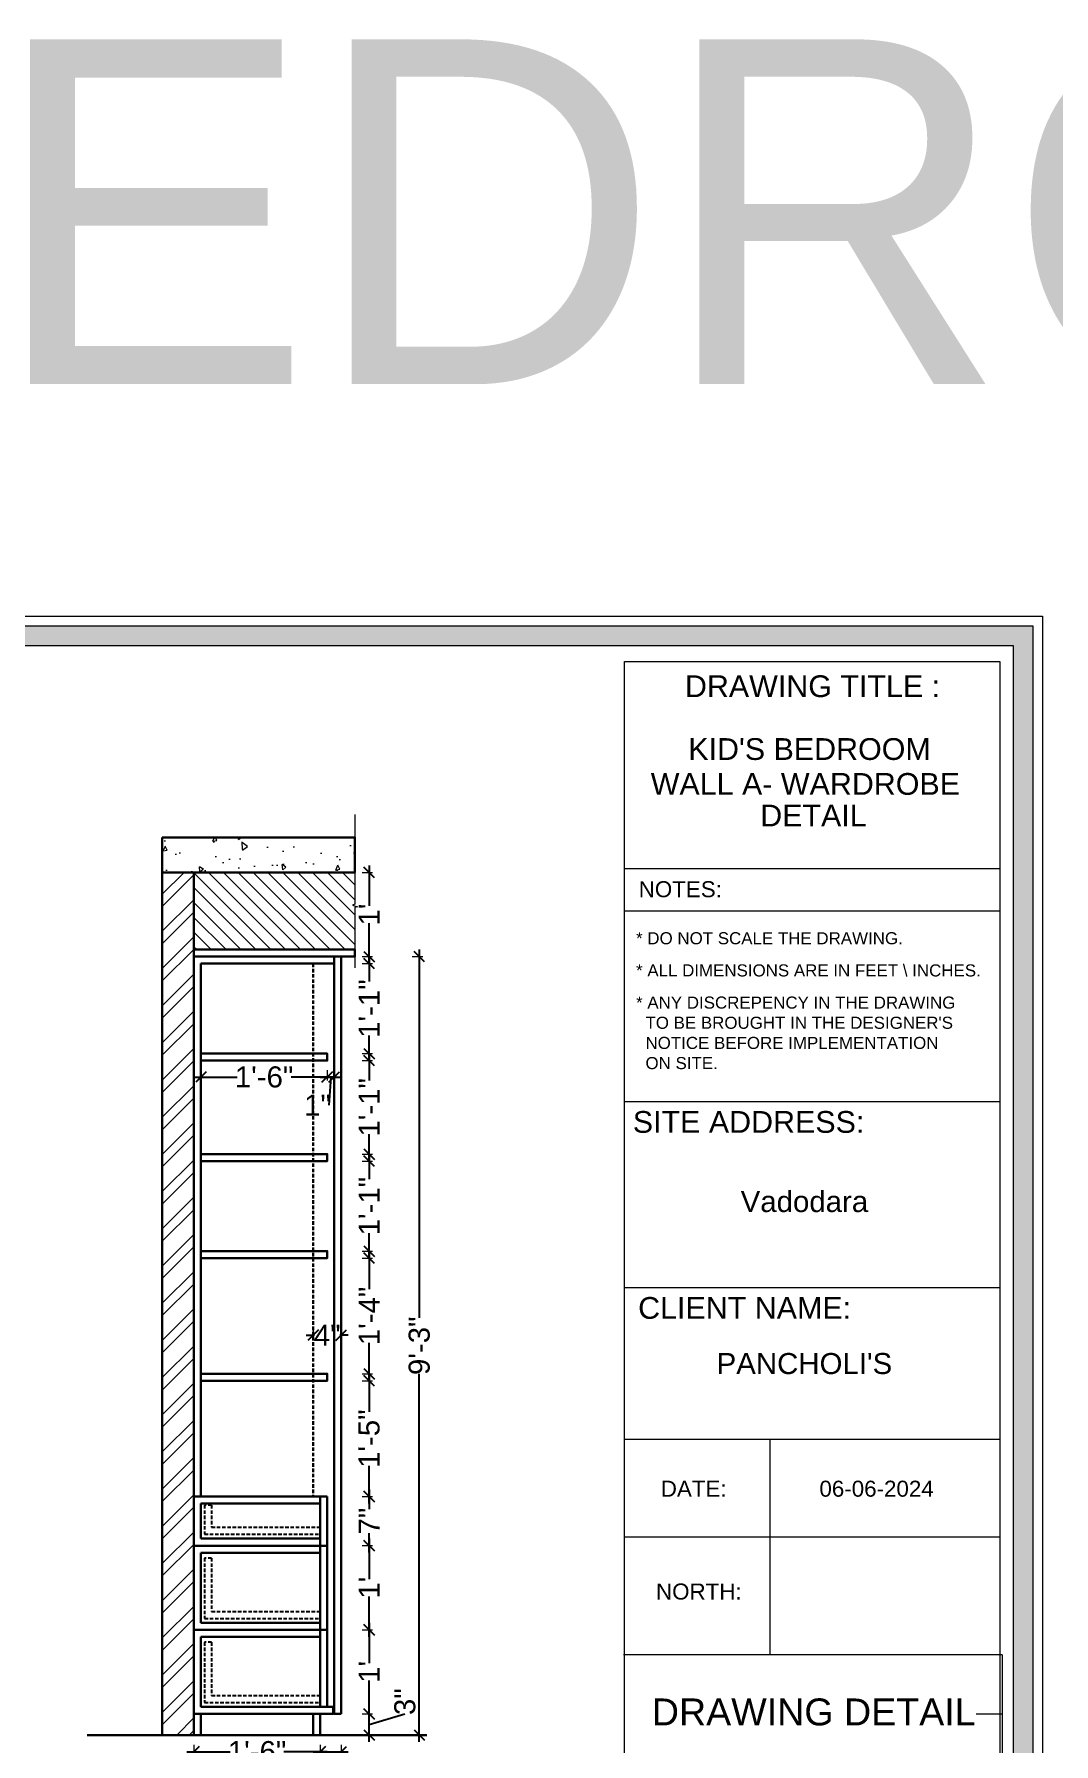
# Model space of a CAD drawing. Header units: millimetres. Extents: x 56222 to 3066687, y -650199 to -121287.
# Drawn here: x 137336.6 to 137481.9, y -182870.1 to -182626.3 of the extents above; entities that cross this region are included whole.
import ezdxf
from ezdxf.enums import TextEntityAlignment as Align

# ---------------------------------------------------------------- set-up
doc = ezdxf.new("R2010")
doc.units = ezdxf.units.MM
doc.header["$MEASUREMENT"] = 0
doc.header["$PDMODE"] = 35
for name, pattern in [('00-Floor Plan$0$DASHED', [0.75, 0.5, -0.25]), ('DASHED', [0.75, 0.5, -0.25]), ('DASHED2', [0.375, 0.25, -0.125]), ('DASHEDX2', [1.5, 1, -0.5])]:
    doc.linetypes.add(name, pattern=pattern)
doc.layers.get('Defpoints').update_dxf_attribs({"color": 220})
doc.layers.add('AR HATCH-7', color=7, linetype='Continuous')
for name, color, linetype, lineweight in [('Dimension', 10, 'DASHEDX2', 20), ('FURNITURE', 32, 'Continuous', 9), ('furniture dimensions', 1, 'DASHED', 0), ('GROUND FLOOR', 7, 'Continuous', 9), ('GROUND FLOOR  ( HATCH )', 251, 'Continuous', 9), ('NAME PLATE', 7, 'Continuous', 25), ('SECTION ( SLAB PLine )', 104, 'Continuous', 30), ('wall', 7, 'Continuous', 30)]:
    doc.layers.add(name, color=color, linetype=linetype, lineweight=lineweight)
doc.styles.add('Arial', font='arial.ttf')
doc.styles.get("Standard").update_dxf_attribs({"font": 'arial.ttf', "height": 6})
doc.dimstyles.new('Archana', dxfattribs={"dimtxt": 3, "dimasz": 1.5, "dimexe": 0.5, "dimexo": 0.5, "dimgap": 0, "dimtad": 0, "dimzin": 0, "dimdsep": 46, "dimlunit": 4, "dimtxsty": 'Arial', "dimblk": 'OBLIQUE', "dimcen": 0, "dimdle": 1, "dimclrd": 1, "dimclre": 1, "dimclrt": 5, "dimadec": 0, "dimazin": 0, "dimtfac": 1, "dimtofl": 0, "dimtmove": 1, "dimatfit": 3, "dimfxl": 1, "dimfxlon": 1, "dimtolj": 1, "dimtzin": 0, "dimlwd": 25, "dimlwe": -1, "dimarcsym": 0})

# ---------------------------------------------------------------- blocks, each defined once
blk = doc.blocks.new('_Oblique')
at = {"layer": 'wall', "color": 0, "lineweight": -2}
blk.add_line((-0.5, -0.5), (0.5, 0.5), dxfattribs=at)
blk = doc.blocks.new('*D681')
at = {"layer": 'Defpoints', "color": 0, "lineweight": 30, "transparency": 16777216}
for p in [(137360.37, -182772.69), (137378.37, -182772.69), (137378.37, -182775.03)]:
    blk.add_point(p, dxfattribs=at)
at = {"layer": 'GROUND FLOOR', "color": 1, "lineweight": 25, "transparency": 16777216}
for p, q in [((137359.37, -182775.03), (137365.52, -182775.03)), ((137379.37, -182775.03), (137373.21, -182775.03))]:
    blk.add_line(p, q, dxfattribs=at)
at = {"layer": 'GROUND FLOOR', "color": 1, "transparency": 16777216}
for p, q in [((137360.37, -182774.03), (137360.37, -182775.53)), ((137378.37, -182774.03), (137378.37, -182775.53))]:
    blk.add_line(p, q, dxfattribs=at)
at = {"layer": 'GROUND FLOOR', "color": 1, "lineweight": 25, "transparency": 16777216, "xscale": 1.5, "yscale": 1.5, "zscale": 1.5, "rotation": 180}
blk.add_blockref('_Oblique', (137360.37, -182775.03), dxfattribs=at)
at = {"layer": 'GROUND FLOOR', "color": 1, "lineweight": 25, "transparency": 16777216, "xscale": 1.5, "yscale": 1.5, "zscale": 1.5}
blk.add_blockref('_Oblique', (137378.37, -182775.03), dxfattribs=at)
at = {"layer": 'GROUND FLOOR', "color": 5, "lineweight": 30, "transparency": 16777216, "insert": (137369.37, -182775.03), "char_height": 3, "attachment_point": 5, "style": 'Arial'}
blk.add_mtext('\\A1;1\'-6"', dxfattribs=at)
blk = doc.blocks.new('*D682')
at = {"layer": 'Defpoints', "color": 0, "lineweight": 30, "transparency": 16777216}
for p in [(137378.37, -182772.69), (137379.37, -182772.69), (137379.37, -182775.03)]:
    blk.add_point(p, dxfattribs=at)
at = {"layer": 'GROUND FLOOR', "color": 1, "lineweight": 25, "transparency": 16777216}
for p, q in [((137377.37, -182775.03), (137380.37, -182775.03)), ((137378.87, -182775.03), (137378.58, -182779.04))]:
    blk.add_line(p, q, dxfattribs=at)
at = {"layer": 'GROUND FLOOR', "color": 1, "transparency": 16777216}
for p, q in [((137378.37, -182774.03), (137378.37, -182775.53)), ((137379.37, -182774.03), (137379.37, -182775.53))]:
    blk.add_line(p, q, dxfattribs=at)
at = {"layer": 'GROUND FLOOR', "color": 1, "lineweight": 25, "transparency": 16777216, "xscale": 1.5, "yscale": 1.5, "zscale": 1.5, "rotation": 180}
blk.add_blockref('_Oblique', (137378.37, -182775.03), dxfattribs=at)
at = {"layer": 'GROUND FLOOR', "color": 1, "lineweight": 25, "transparency": 16777216, "xscale": 1.5, "yscale": 1.5, "zscale": 1.5}
blk.add_blockref('_Oblique', (137379.37, -182775.03), dxfattribs=at)
at = {"layer": 'GROUND FLOOR', "color": 5, "lineweight": 30, "transparency": 16777216, "insert": (137376.99, -182779.04), "char_height": 3, "attachment_point": 5, "style": 'Arial'}
blk.add_mtext('\\A1;1"', dxfattribs=at)
blk = doc.blocks.new('*D683')
at = {"layer": 'Defpoints', "color": 0, "lineweight": 30, "transparency": 16777216}
for p in [(137380.37, -182865.85), (137384.35, -182865.85), (137380.4, -182868.85)]:
    blk.add_point(p, dxfattribs=at)
at = {"layer": 'GROUND FLOOR', "color": 1, "transparency": 16777216}
for p, q in [((137383.35, -182865.85), (137384.85, -182865.85)), ((137383.35, -182868.85), (137384.85, -182868.85))]:
    blk.add_line(p, q, dxfattribs=at)
at = {"layer": 'GROUND FLOOR', "color": 1, "lineweight": 25, "transparency": 16777216}
for p, q in [((137384.35, -182869.85), (137384.35, -182864.85)), ((137384.35, -182867.35), (137389.45, -182865.83))]:
    blk.add_line(p, q, dxfattribs=at)
at = {"layer": 'GROUND FLOOR', "color": 1, "lineweight": 25, "transparency": 16777216, "xscale": 1.5, "yscale": 1.5, "zscale": 1.5}
for p, rotation in [((137384.35, -182865.85), 90), ((137384.35, -182868.85), 270)]:
    blk.add_blockref('_Oblique', p, dxfattribs=dict(at, rotation=rotation))
at = {"layer": 'GROUND FLOOR', "color": 5, "lineweight": 30, "transparency": 16777216, "insert": (137389.45, -182864.1), "char_height": 3, "attachment_point": 5, "rotation": 90, "style": 'Arial'}
blk.add_mtext('\\A1;3"', dxfattribs=at)
blk = doc.blocks.new('*D684')
at = {"layer": 'Defpoints', "color": 0, "lineweight": 30, "transparency": 16777216}
for p in [(137380.37, -182865.85), (137377.37, -182868.85), (137380.37, -182871.24)]:
    blk.add_point(p, dxfattribs=at)
at = {"layer": 'GROUND FLOOR', "color": 1, "transparency": 16777216}
for p, q in [((137377.37, -182870.24), (137377.37, -182871.74)), ((137380.37, -182870.24), (137380.37, -182871.74))]:
    blk.add_line(p, q, dxfattribs=at)
at = {"layer": 'GROUND FLOOR', "color": 1, "lineweight": 25, "transparency": 16777216}
for p, q in [((137376.37, -182871.24), (137381.37, -182871.24)), ((137378.87, -182871.24), (137380.4, -182874.22))]:
    blk.add_line(p, q, dxfattribs=at)
at = {"layer": 'GROUND FLOOR', "color": 1, "lineweight": 25, "transparency": 16777216, "xscale": 1.5, "yscale": 1.5, "zscale": 1.5, "rotation": 180}
blk.add_blockref('_Oblique', (137377.37, -182871.24), dxfattribs=at)
at = {"layer": 'GROUND FLOOR', "color": 1, "lineweight": 25, "transparency": 16777216, "xscale": 1.5, "yscale": 1.5, "zscale": 1.5}
blk.add_blockref('_Oblique', (137380.37, -182871.24), dxfattribs=at)
at = {"layer": 'GROUND FLOOR', "color": 5, "lineweight": 30, "transparency": 16777216, "insert": (137382.12, -182874.22), "char_height": 3, "attachment_point": 5, "style": 'Arial'}
blk.add_mtext('\\A1;3"', dxfattribs=at)
blk = doc.blocks.new('*D685')
at = {"layer": 'Defpoints', "color": 0, "lineweight": 30, "transparency": 16777216}
for p in [(137359.37, -182868.85), (137377.37, -182868.85), (137359.37, -182871.24)]:
    blk.add_point(p, dxfattribs=at)
at = {"layer": 'GROUND FLOOR', "color": 1, "transparency": 16777216}
for p, q in [((137359.37, -182870.24), (137359.37, -182871.74)), ((137377.37, -182870.24), (137377.37, -182871.74))]:
    blk.add_line(p, q, dxfattribs=at)
at = {"layer": 'GROUND FLOOR', "color": 1, "lineweight": 25, "transparency": 16777216}
for p, q in [((137358.37, -182871.24), (137364.52, -182871.24)), ((137378.37, -182871.24), (137372.21, -182871.24))]:
    blk.add_line(p, q, dxfattribs=at)
at = {"layer": 'GROUND FLOOR', "color": 1, "lineweight": 25, "transparency": 16777216, "xscale": 1.5, "yscale": 1.5, "zscale": 1.5, "rotation": 180}
blk.add_blockref('_Oblique', (137359.37, -182871.24), dxfattribs=at)
at = {"layer": 'GROUND FLOOR', "color": 1, "lineweight": 25, "transparency": 16777216, "xscale": 1.5, "yscale": 1.5, "zscale": 1.5}
blk.add_blockref('_Oblique', (137377.37, -182871.24), dxfattribs=at)
at = {"layer": 'GROUND FLOOR', "color": 5, "lineweight": 30, "transparency": 16777216, "insert": (137368.37, -182871.24), "char_height": 3, "attachment_point": 5, "style": 'Arial'}
blk.add_mtext('\\A1;1\'-6"', dxfattribs=at)
blk = doc.blocks.new('*D686')
at = {"layer": 'Defpoints', "color": 0, "lineweight": 30, "transparency": 16777216}
for p in [(137378.37, -182853.85), (137384.35, -182853.85), (137380.37, -182865.85)]:
    blk.add_point(p, dxfattribs=at)
at = {"layer": 'GROUND FLOOR', "color": 1, "transparency": 16777216}
for p, q in [((137383.35, -182853.85), (137384.85, -182853.85)), ((137383.35, -182865.85), (137384.85, -182865.85))]:
    blk.add_line(p, q, dxfattribs=at)
at = {"layer": 'GROUND FLOOR', "color": 1, "lineweight": 25, "transparency": 16777216}
for p, q in [((137384.35, -182852.85), (137384.35, -182858.62)), ((137384.35, -182866.85), (137384.35, -182861.09))]:
    blk.add_line(p, q, dxfattribs=at)
at = {"layer": 'GROUND FLOOR', "color": 1, "lineweight": 25, "transparency": 16777216, "xscale": 1.5, "yscale": 1.5, "zscale": 1.5}
for p, rotation in [((137384.35, -182853.85), 90), ((137384.35, -182865.85), 270)]:
    blk.add_blockref('_Oblique', p, dxfattribs=dict(at, rotation=rotation))
at = {"layer": 'GROUND FLOOR', "color": 5, "lineweight": 30, "transparency": 16777216, "insert": (137384.35, -182859.85), "char_height": 3, "attachment_point": 5, "rotation": 90, "style": 'Arial'}
blk.add_mtext("\\A1;1'", dxfattribs=at)
blk = doc.blocks.new('*D687')
at = {"layer": 'Defpoints', "color": 0, "lineweight": 30, "transparency": 16777216}
for p in [(137378.37, -182841.85), (137384.35, -182841.85), (137378.37, -182853.85)]:
    blk.add_point(p, dxfattribs=at)
at = {"layer": 'GROUND FLOOR', "color": 1, "lineweight": 25, "transparency": 16777216}
for p, q in [((137384.35, -182840.85), (137384.35, -182846.62)), ((137384.35, -182854.85), (137384.35, -182849.09))]:
    blk.add_line(p, q, dxfattribs=at)
at = {"layer": 'GROUND FLOOR', "color": 1, "transparency": 16777216}
for p, q in [((137383.35, -182841.85), (137384.85, -182841.85)), ((137383.35, -182853.85), (137384.85, -182853.85))]:
    blk.add_line(p, q, dxfattribs=at)
at = {"layer": 'GROUND FLOOR', "color": 1, "lineweight": 25, "transparency": 16777216, "xscale": 1.5, "yscale": 1.5, "zscale": 1.5}
for p, rotation in [((137384.35, -182841.85), 90), ((137384.35, -182853.85), 270)]:
    blk.add_blockref('_Oblique', p, dxfattribs=dict(at, rotation=rotation))
at = {"layer": 'GROUND FLOOR', "color": 5, "lineweight": 30, "transparency": 16777216, "insert": (137384.35, -182847.85), "char_height": 3, "attachment_point": 5, "rotation": 90, "style": 'Arial'}
blk.add_mtext("\\A1;1'", dxfattribs=at)
blk = doc.blocks.new('*D688')
at = {"layer": 'Defpoints', "color": 0, "lineweight": 30, "transparency": 16777216}
for p in [(137378.37, -182834.85), (137384.35, -182834.85), (137378.37, -182841.85)]:
    blk.add_point(p, dxfattribs=at)
at = {"layer": 'GROUND FLOOR', "color": 1, "lineweight": 25, "transparency": 16777216}
for p, q in [((137384.35, -182833.85), (137384.35, -182836.64)), ((137384.35, -182842.85), (137384.35, -182840.07))]:
    blk.add_line(p, q, dxfattribs=at)
at = {"layer": 'GROUND FLOOR', "color": 1, "transparency": 16777216}
for p, q in [((137383.35, -182834.85), (137384.85, -182834.85)), ((137383.35, -182841.85), (137384.85, -182841.85))]:
    blk.add_line(p, q, dxfattribs=at)
at = {"layer": 'GROUND FLOOR', "color": 1, "lineweight": 25, "transparency": 16777216, "xscale": 1.5, "yscale": 1.5, "zscale": 1.5}
for p, rotation in [((137384.35, -182834.85), 90), ((137384.35, -182841.85), 270)]:
    blk.add_blockref('_Oblique', p, dxfattribs=dict(at, rotation=rotation))
at = {"layer": 'GROUND FLOOR', "color": 5, "lineweight": 30, "transparency": 16777216, "insert": (137384.35, -182838.35), "char_height": 3, "attachment_point": 5, "rotation": 90, "style": 'Arial'}
blk.add_mtext('\\A1;7"', dxfattribs=at)
blk = doc.blocks.new('*D689')
at = {"layer": 'Defpoints', "color": 0, "lineweight": 30, "transparency": 16777216}
for p in [(137378.37, -182818.35), (137384.35, -182818.35), (137378.37, -182834.85)]:
    blk.add_point(p, dxfattribs=at)
at = {"layer": 'GROUND FLOOR', "color": 1, "lineweight": 25, "transparency": 16777216}
for p, q in [((137384.35, -182817.35), (137384.35, -182822.76)), ((137384.35, -182835.85), (137384.35, -182830.45))]:
    blk.add_line(p, q, dxfattribs=at)
at = {"layer": 'GROUND FLOOR', "color": 1, "transparency": 16777216}
for p, q in [((137383.35, -182818.35), (137384.85, -182818.35)), ((137383.35, -182834.85), (137384.85, -182834.85))]:
    blk.add_line(p, q, dxfattribs=at)
at = {"layer": 'GROUND FLOOR', "color": 1, "lineweight": 25, "transparency": 16777216, "xscale": 1.5, "yscale": 1.5, "zscale": 1.5}
for p, rotation in [((137384.35, -182818.35), 90), ((137384.35, -182834.85), 270)]:
    blk.add_blockref('_Oblique', p, dxfattribs=dict(at, rotation=rotation))
at = {"layer": 'GROUND FLOOR', "color": 5, "lineweight": 30, "transparency": 16777216, "insert": (137384.35, -182826.6), "char_height": 3, "attachment_point": 5, "rotation": 90, "style": 'Arial'}
blk.add_mtext('\\A1;1\'-5"', dxfattribs=at)
blk = doc.blocks.new('*D690')
at = {"layer": 'Defpoints', "color": 0, "lineweight": 30, "transparency": 16777216}
for p in [(137378.37, -182800.85), (137384.35, -182800.85), (137378.37, -182817.35)]:
    blk.add_point(p, dxfattribs=at)
at = {"layer": 'GROUND FLOOR', "color": 1, "lineweight": 25, "transparency": 16777216}
for p, q in [((137384.35, -182799.85), (137384.35, -182805.26)), ((137384.35, -182818.35), (137384.35, -182812.95))]:
    blk.add_line(p, q, dxfattribs=at)
at = {"layer": 'GROUND FLOOR', "color": 1, "transparency": 16777216}
for p, q in [((137383.35, -182800.85), (137384.85, -182800.85)), ((137383.35, -182817.35), (137384.85, -182817.35))]:
    blk.add_line(p, q, dxfattribs=at)
at = {"layer": 'GROUND FLOOR', "color": 1, "lineweight": 25, "transparency": 16777216, "xscale": 1.5, "yscale": 1.5, "zscale": 1.5}
for p, rotation in [((137384.35, -182800.85), 90), ((137384.35, -182817.35), 270)]:
    blk.add_blockref('_Oblique', p, dxfattribs=dict(at, rotation=rotation))
at = {"layer": 'GROUND FLOOR', "color": 5, "lineweight": 30, "transparency": 16777216, "insert": (137384.35, -182809.1), "char_height": 3, "attachment_point": 5, "rotation": 90, "style": 'Arial'}
blk.add_mtext('\\A1;1\'-4"', dxfattribs=at)
blk = doc.blocks.new('*D691')
at = {"layer": 'Defpoints', "color": 0, "lineweight": 30, "transparency": 16777216}
for p in [(137378.37, -182787.02), (137384.35, -182787.02), (137378.37, -182799.85)]:
    blk.add_point(p, dxfattribs=at)
at = {"layer": 'GROUND FLOOR', "color": 1, "transparency": 16777216}
for p, q in [((137383.35, -182787.02), (137384.85, -182787.02)), ((137383.35, -182799.85), (137384.85, -182799.85))]:
    blk.add_line(p, q, dxfattribs=at)
at = {"layer": 'GROUND FLOOR', "color": 1, "lineweight": 25, "transparency": 16777216}
for p, q in [((137384.35, -182786.02), (137384.35, -182789.59)), ((137384.35, -182800.85), (137384.35, -182797.28))]:
    blk.add_line(p, q, dxfattribs=at)
at = {"layer": 'GROUND FLOOR', "color": 1, "lineweight": 25, "transparency": 16777216, "xscale": 1.5, "yscale": 1.5, "zscale": 1.5}
for p, rotation in [((137384.35, -182787.02), 90), ((137384.35, -182799.85), 270)]:
    blk.add_blockref('_Oblique', p, dxfattribs=dict(at, rotation=rotation))
at = {"layer": 'GROUND FLOOR', "color": 5, "lineweight": 30, "transparency": 16777216, "insert": (137384.35, -182793.44), "char_height": 3, "attachment_point": 5, "rotation": 90, "style": 'Arial'}
blk.add_mtext('\\A1;1\'-1"', dxfattribs=at)
blk = doc.blocks.new('*D692')
at = {"layer": 'Defpoints', "color": 0, "lineweight": 30, "transparency": 16777216}
for p in [(137378.37, -182772.69), (137384.35, -182772.69), (137378.37, -182786.02)]:
    blk.add_point(p, dxfattribs=at)
at = {"layer": 'GROUND FLOOR', "color": 1, "transparency": 16777216}
for p, q in [((137383.35, -182772.69), (137384.85, -182772.69)), ((137383.35, -182786.02), (137384.85, -182786.02))]:
    blk.add_line(p, q, dxfattribs=at)
at = {"layer": 'GROUND FLOOR', "color": 1, "lineweight": 25, "transparency": 16777216}
for p, q in [((137384.35, -182771.69), (137384.35, -182775.51)), ((137384.35, -182787.02), (137384.35, -182783.2))]:
    blk.add_line(p, q, dxfattribs=at)
at = {"layer": 'GROUND FLOOR', "color": 1, "lineweight": 25, "transparency": 16777216, "xscale": 1.5, "yscale": 1.5, "zscale": 1.5}
for p, rotation in [((137384.35, -182772.69), 90), ((137384.35, -182786.02), 270)]:
    blk.add_blockref('_Oblique', p, dxfattribs=dict(at, rotation=rotation))
at = {"layer": 'GROUND FLOOR', "color": 5, "lineweight": 30, "transparency": 16777216, "insert": (137384.35, -182779.35), "char_height": 3, "attachment_point": 5, "rotation": 90, "style": 'Arial'}
blk.add_mtext('\\A1;1\'-1"', dxfattribs=at)
blk = doc.blocks.new('*D693')
at = {"layer": 'Defpoints', "color": 0, "lineweight": 30, "transparency": 16777216}
for p in [(137378.37, -182758.86), (137384.35, -182758.86), (137378.37, -182771.69)]:
    blk.add_point(p, dxfattribs=at)
at = {"layer": 'GROUND FLOOR', "color": 1, "transparency": 16777216}
for p, q in [((137383.35, -182758.86), (137384.85, -182758.86)), ((137383.35, -182771.69), (137384.85, -182771.69))]:
    blk.add_line(p, q, dxfattribs=at)
at = {"layer": 'GROUND FLOOR', "color": 1, "lineweight": 25, "transparency": 16777216}
for p, q in [((137384.35, -182757.86), (137384.35, -182761.43)), ((137384.35, -182772.69), (137384.35, -182769.12))]:
    blk.add_line(p, q, dxfattribs=at)
at = {"layer": 'GROUND FLOOR', "color": 1, "lineweight": 25, "transparency": 16777216, "xscale": 1.5, "yscale": 1.5, "zscale": 1.5}
for p, rotation in [((137384.35, -182758.86), 90), ((137384.35, -182771.69), 270)]:
    blk.add_blockref('_Oblique', p, dxfattribs=dict(at, rotation=rotation))
at = {"layer": 'GROUND FLOOR', "color": 5, "lineweight": 30, "transparency": 16777216, "insert": (137384.35, -182765.27), "char_height": 3, "attachment_point": 5, "rotation": 90, "style": 'Arial'}
blk.add_mtext('\\A1;1\'-1"', dxfattribs=at)
blk = doc.blocks.new('*D694')
at = {"layer": 'Defpoints', "color": 0, "lineweight": 30, "transparency": 16777216}
for p in [(137380.37, -182745.86), (137384.35, -182745.86), (137380.37, -182757.86)]:
    blk.add_point(p, dxfattribs=at)
at = {"layer": 'GROUND FLOOR', "color": 1, "transparency": 16777216}
for p, q in [((137383.35, -182745.86), (137384.85, -182745.86)), ((137383.35, -182757.86), (137384.85, -182757.86))]:
    blk.add_line(p, q, dxfattribs=at)
at = {"layer": 'GROUND FLOOR', "color": 1, "lineweight": 25, "transparency": 16777216}
for p, q in [((137384.35, -182744.86), (137384.35, -182750.62)), ((137384.35, -182758.86), (137384.35, -182753.09))]:
    blk.add_line(p, q, dxfattribs=at)
at = {"layer": 'GROUND FLOOR', "color": 1, "lineweight": 25, "transparency": 16777216, "xscale": 1.5, "yscale": 1.5, "zscale": 1.5}
for p, rotation in [((137384.35, -182745.86), 90), ((137384.35, -182757.86), 270)]:
    blk.add_blockref('_Oblique', p, dxfattribs=dict(at, rotation=rotation))
at = {"layer": 'GROUND FLOOR', "color": 5, "lineweight": 30, "transparency": 16777216, "insert": (137384.35, -182751.86), "char_height": 3, "attachment_point": 5, "rotation": 90, "style": 'Arial'}
blk.add_mtext("\\A1;1'", dxfattribs=at)
blk = doc.blocks.new('*D695')
at = {"layer": 'Defpoints', "color": 0, "lineweight": 30, "transparency": 16777216}
for p in [(137380.37, -182757.86), (137380.37, -182868.85), (137391.5, -182868.85)]:
    blk.add_point(p, dxfattribs=at)
at = {"layer": 'GROUND FLOOR', "color": 1, "transparency": 16777216}
for p, q in [((137390.5, -182757.86), (137392, -182757.86)), ((137390.5, -182868.85), (137392, -182868.85))]:
    blk.add_line(p, q, dxfattribs=at)
at = {"layer": 'GROUND FLOOR', "color": 1, "lineweight": 25, "transparency": 16777216}
for p, q in [((137391.5, -182756.86), (137391.5, -182809.37)), ((137391.5, -182869.85), (137391.5, -182817.34))]:
    blk.add_line(p, q, dxfattribs=at)
at = {"layer": 'GROUND FLOOR', "color": 1, "lineweight": 25, "transparency": 16777216, "xscale": 1.5, "yscale": 1.5, "zscale": 1.5}
for p, rotation in [((137391.5, -182757.86), 90), ((137391.5, -182868.85), 270)]:
    blk.add_blockref('_Oblique', p, dxfattribs=dict(at, rotation=rotation))
at = {"layer": 'GROUND FLOOR', "color": 5, "lineweight": 30, "transparency": 16777216, "insert": (137391.5, -182813.35), "char_height": 3, "attachment_point": 5, "rotation": 90, "style": 'Arial'}
blk.add_mtext('\\A1;9\'-3"', dxfattribs=at)
blk = doc.blocks.new('*D696')
at = {"layer": 'Defpoints', "color": 0, "lineweight": 30, "transparency": 16777216}
for p in [(137380.37, -182865.85), (137359.37, -182868.85), (137380.37, -182878.02)]:
    blk.add_point(p, dxfattribs=at)
at = {"layer": 'GROUND FLOOR', "color": 1, "lineweight": 25, "transparency": 16777216}
for p, q in [((137358.37, -182878.02), (137366.02, -182878.02)), ((137381.37, -182878.02), (137373.71, -182878.02))]:
    blk.add_line(p, q, dxfattribs=at)
at = {"layer": 'GROUND FLOOR', "color": 1, "transparency": 16777216}
for p, q in [((137359.37, -182877.02), (137359.37, -182878.52)), ((137380.37, -182877.02), (137380.37, -182878.52))]:
    blk.add_line(p, q, dxfattribs=at)
at = {"layer": 'GROUND FLOOR', "color": 1, "lineweight": 25, "transparency": 16777216, "xscale": 1.5, "yscale": 1.5, "zscale": 1.5, "rotation": 180}
blk.add_blockref('_Oblique', (137359.37, -182878.02), dxfattribs=at)
at = {"layer": 'GROUND FLOOR', "color": 1, "lineweight": 25, "transparency": 16777216, "xscale": 1.5, "yscale": 1.5, "zscale": 1.5}
blk.add_blockref('_Oblique', (137380.37, -182878.02), dxfattribs=at)
at = {"layer": 'GROUND FLOOR', "color": 5, "lineweight": 30, "transparency": 16777216, "insert": (137369.87, -182878.02), "char_height": 3, "attachment_point": 5, "style": 'Arial'}
blk.add_mtext('\\A1;1\'-9"', dxfattribs=at)
blk = doc.blocks.new('*D885')
at = {"layer": 'Defpoints', "color": 0, "lineweight": 30, "transparency": 16777216}
for p in [(137376.37, -182808.9), (137380.37, -182808.9), (137380.37, -182811.85)]:
    blk.add_point(p, dxfattribs=at)
at = {"layer": 'FURNITURE', "color": 1, "lineweight": 25, "transparency": 16777216}
for p, q in [((137375.37, -182811.85), (137376.58, -182811.85)), ((137381.37, -182811.85), (137380.15, -182811.85))]:
    blk.add_line(p, q, dxfattribs=at)
at = {"layer": 'FURNITURE', "color": 1, "transparency": 16777216}
for p, q in [((137376.37, -182810.85), (137376.37, -182812.35)), ((137380.37, -182810.85), (137380.37, -182812.35))]:
    blk.add_line(p, q, dxfattribs=at)
at = {"layer": 'FURNITURE', "color": 1, "lineweight": 25, "transparency": 16777216, "xscale": 1.5, "yscale": 1.5, "zscale": 1.5, "rotation": 180}
blk.add_blockref('_Oblique', (137376.37, -182811.85), dxfattribs=at)
at = {"layer": 'FURNITURE', "color": 1, "lineweight": 25, "transparency": 16777216, "xscale": 1.5, "yscale": 1.5, "zscale": 1.5}
blk.add_blockref('_Oblique', (137380.37, -182811.85), dxfattribs=at)
at = {"layer": 'FURNITURE', "color": 5, "lineweight": 30, "transparency": 16777216, "insert": (137378.37, -182811.85), "char_height": 3, "attachment_point": 5, "style": 'Arial'}
blk.add_mtext('\\A1;4"', dxfattribs=at)

msp = doc.modelspace()

# ---------------------------------------------------------------- hatches: boundary and pattern name
at = {"layer": 'AR HATCH-7', "lineweight": 15, "true_color": 0x939598}
h = msp.add_hatch(dxfattribs=at)
h.set_pattern_fill('AR-CONC', color=252, angle=45)
h.set_pattern_definition([(95, (449.252, 993.614), (5.51551999, 4.62807079), [0.75, -8.25]), (40, (449.252, 993.614), (-6.29992167, 4.3376815), [0.6, -6.6]), (145.4514445, (449.712, 993.9994), (-0.78440164, 8.96575221), [0.63740192, -7.01142112]), (91.1842, (447.838, 995.028), (8.71693388, 6.37613776), [1.125, -12.375]), (141.6356355, (448.564, 995.559), (-0.2790007, 13.4971167), [0.9561034, -10.5171376]), (36.184164, (447.838, 995.028), (-0.2790007, 13.4971167), [0.9, -9.9]), (66, (448.8987, 995.3815), (7.06771572, 1.37382476), [0.75, -8.25]), (11, (448.899, 995.3815), (-3.40708593, 6.84808435), [0.6, -6.6]), (116.4514447, (449.488, 995.496), (3.66062975, 8.22190906), [0.6374019, -7.01142112]), (82.5, (449.2522, 993.6137), (-2.267931853, 2.439898176), [0, -6.52, 0, -6.7, 0, -6.625]), (52.5, (449.2522, 993.6137), (-0.92872942, 4.6490945), [0, -3.82, 0, -6.37, 0, -2.525]), (12.5, (447.6754, 992.037), (3.934181673, 3.615207618), [0, -2.5, 0, -7.8, 0, -10.35]), (2.5, (446.9683, 991.33), (3.41589983, 4.83159807), [0, -3.25, 0, -5.18, 0, -7.35])])
h.paths.add_polyline_path([(137382.323, -182740.855), (137354.867, -182740.855), (137354.867, -182745.855), (137382.323, -182745.855)])
h = msp.add_hatch(dxfattribs=at)
h.set_pattern_fill('ANSI32', color=252, scale=10)
h.set_pattern_definition([(45, (449.2522, 993.6137), (-2.65165043, 2.65165043), []), (45, (451.02, 993.6137), (-2.65165043, 2.65165043), [])])
h.paths.add_polyline_path([(137359.367, -182757.855), (137359.367, -182756.855), (137359.367, -182745.855), (137354.867, -182745.855), (137354.867, -182868.855), (137359.367, -182868.855)])
at = {"layer": 'Dimension', "linetype": 'Continuous', "true_color": 0xd39e00}
h = msp.add_hatch(color=42, dxfattribs=at)
h.paths.add_polyline_path([(137080.766, -182710.705), (137080.766, -182990.984), (137478.959, -182990.984), (137478.959, -182710.705)])
h.paths.add_polyline_path([(137083.561, -182713.5), (137476.165, -182713.5), (137476.165, -182988.189), (137083.561, -182988.189)], flags=16)
at = {"layer": 'GROUND FLOOR  ( HATCH )', "lineweight": 15}
h = msp.add_hatch(dxfattribs=at)
h.set_pattern_fill('ANSI31', color=6, scale=12, angle=90, style=0)
h.set_pattern_definition([(135, (18.5044, -6.6629), (-1.060660172, -1.060660172), [])])
h.paths.add_polyline_path([(137381.98, -182750.499), (137382.323, -182750.374), (137382.323, -182745.855), (137359.367, -182745.855), (137359.367, -182756.855), (137382.323, -182756.855), (137382.323, -182750.874), (137382.667, -182750.749)])

# ---------------------------------------------------------------- linework, layer by layer
at = {"layer": 'Dimension', "color": 42, "linetype": 'Continuous', "true_color": 0xd39e00}
for p, q in [((137474.273, -182745.365), (137420.767, -182745.365)), ((137474.273, -182751.392), (137420.767, -182751.392)), ((137474.273, -182778.586), (137420.767, -182778.586)), ((137474.273, -182805.107), (137420.767, -182805.107)), ((137474.273, -182826.717), (137420.767, -182826.717)), ((137441.469, -182826.717), (137441.469, -182857.434)), ((137474.273, -182840.621), (137420.767, -182840.621)), ((137474.597, -182857.434), (137420.602, -182857.434)), ((137474.597, -182857.434), (137474.597, -182906.339)), ((137470.873, -182865.818), (137474.597, -182865.818))]:
    msp.add_line(p, q, dxfattribs=at)
for points in [[(137079.369, -182709.308), (137480.357, -182709.308), (137480.357, -182992.381), (137079.369, -182992.381)], [(137080.766, -182710.705), (137478.959, -182710.705), (137478.959, -182990.984), (137080.766, -182990.984)], [(137083.561, -182713.5), (137476.165, -182713.5), (137476.165, -182988.189), (137083.561, -182988.189)]]:
    msp.add_lwpolyline(points, close=True, dxfattribs=at)
at = {"layer": 'Dimension', "color": 42, "linetype": 'ByBlock', "true_color": 0xd39e00}
msp.add_lwpolyline([(137420.767, -182985.889), (137420.767, -182715.8), (137474.273, -182715.8), (137474.273, -182985.889)], close=True, dxfattribs=at)
at = {"layer": 'FURNITURE', "lineweight": 30}
for p, q in [((137359.367, -182757.855), (137380.367, -182757.855)), ((137359.367, -182757.855), (137359.367, -182868.855)), ((137360.367, -182834.855), (137360.367, -182758.855)), ((137360.367, -182758.855), (137379.367, -182758.855)), ((137379.367, -182757.855), (137379.367, -182865.855)), ((137380.367, -182757.855), (137380.367, -182865.855)), ((137359.367, -182834.855), (137378.367, -182834.855)), ((137360.367, -182835.855), (137377.367, -182835.855)), ((137360.367, -182840.855), (137360.367, -182835.855)), ((137377.367, -182834.855), (137377.367, -182841.855)), ((137378.367, -182834.855), (137378.367, -182840.855)), ((137359.367, -182841.855), (137378.367, -182841.855)), ((137360.367, -182852.855), (137360.367, -182842.855)), ((137360.367, -182842.855), (137377.367, -182842.855)), ((137360.367, -182852.855), (137360.367, -182842.855)), ((137377.367, -182841.855), (137377.367, -182853.855)), ((137378.367, -182841.855), (137378.367, -182852.855)), ((137359.367, -182853.855), (137378.367, -182853.855)), ((137377.367, -182853.855), (137377.367, -182864.855)), ((137378.367, -182853.855), (137378.367, -182864.855)), ((137360.367, -182864.855), (137360.367, -182854.855)), ((137360.367, -182864.855), (137360.367, -182854.855)), ((137360.367, -182854.855), (137377.367, -182854.855)), ((137360.367, -182864.855), (137360.367, -182854.855)), ((137360.367, -182868.855), (137360.367, -182865.855)), ((137376.367, -182865.855), (137376.367, -182868.855)), ((137377.367, -182865.855), (137377.367, -182868.855)), ((137379.367, -182865.855), (137380.367, -182865.855))]:
    msp.add_line(p, q, dxfattribs=at)
at = {"layer": 'FURNITURE', "linetype": 'DASHED2', "lineweight": 25, "ltscale": 2}
for p, q in [((137360.885, -182836.069), (137360.885, -182840.23)), ((137361.885, -182836.069), (137360.885, -182836.069)), ((137361.885, -182836.069), (137361.885, -182839.23)), ((137361.885, -182839.23), (137377.367, -182839.23)), ((137360.885, -182840.23), (137377.367, -182840.23)), ((137360.885, -182843.625), (137360.885, -182852.23)), ((137361.885, -182843.625), (137360.885, -182843.625)), ((137361.885, -182843.625), (137361.885, -182851.23)), ((137361.885, -182851.23), (137377.367, -182851.23)), ((137360.885, -182852.23), (137377.367, -182852.23)), ((137360.885, -182855.625), (137360.885, -182864.23)), ((137361.885, -182855.625), (137360.885, -182855.625)), ((137361.885, -182855.625), (137361.885, -182863.23)), ((137361.885, -182863.23), (137377.367, -182863.23)), ((137360.885, -182864.23), (137377.367, -182864.23))]:
    msp.add_line(p, q, dxfattribs=at)
at = {"layer": 'FURNITURE', "lineweight": 30}
for points in [[(137360.367, -182771.688), (137378.367, -182771.688), (137378.367, -182772.688), (137360.367, -182772.688)], [(137360.367, -182786.022), (137378.367, -182786.022), (137378.367, -182787.022), (137360.367, -182787.022)], [(137360.367, -182799.855), (137378.367, -182799.855), (137378.367, -182800.855), (137360.367, -182800.855)], [(137360.367, -182817.349), (137378.367, -182817.349), (137378.367, -182818.349), (137360.367, -182818.349)], [(137378.367, -182840.855), (137378.367, -182840.855), (137378.367, -182841.855), (137359.367, -182841.855)], [(137360.367, -182840.855), (137377.367, -182840.855)], [(137378.367, -182852.855), (137378.367, -182852.855), (137378.367, -182853.855), (137359.367, -182853.855)], [(137360.367, -182852.855), (137377.367, -182852.855)], [(137378.367, -182864.855), (137379.235, -182864.855), (137379.235, -182865.855), (137359.367, -182865.855)], [(137360.367, -182864.855), (137379.164, -182864.855)]]:
    msp.add_lwpolyline(points, dxfattribs=at)
at = {"layer": 'GROUND FLOOR', "lineweight": 30}
for p, q in [((137354.867, -182868.855), (137354.867, -182745.855)), ((137359.367, -182868.855), (137359.367, -182745.855)), ((137392.567, -182868.855), (137344.151, -182868.855))]:
    msp.add_line(p, q, dxfattribs=at)
at = {"layer": 'GROUND FLOOR', "color": 3, "linetype": '00-Floor Plan$0$DASHED', "lineweight": 30}
msp.add_line((137376.367, -182758.855), (137376.367, -182834.855), dxfattribs=at)
at = {"layer": 'GROUND FLOOR', "linetype": 'Continuous', "lineweight": 15}
msp.add_lwpolyline([(137382.323, -182737.58), (137382.323, -182750.374), (137381.98, -182750.499), (137382.667, -182750.749), (137382.323, -182750.874), (137382.323, -182759.464)], dxfattribs=at)
at = {"layer": 'SECTION ( SLAB PLine )', "color": 1}
msp.add_lwpolyline([(137354.867, -182740.855), (137382.323, -182740.855), (137382.323, -182745.855), (137354.867, -182745.855)], close=True, dxfattribs=at)
at = {"layer": 'SECTION ( SLAB PLine )', "color": 6}
msp.add_lwpolyline([(137359.367, -182756.855), (137382.323, -182756.855), (137382.323, -182757.855), (137359.367, -182757.855)], close=True, dxfattribs=at)

# ---------------------------------------------------------------- texts
at = {"layer": 'furniture dimensions', "lineweight": 0}
msp.add_text('KIDS DRESSING BEDROOM ', height=49.17075, dxfattribs=at).set_placement((136727.369, -182676.23))
at = {"layer": 'NAME PLATE', "style": 'Arial'}
for s, height, p in [('DRAWING TITLE : ', 3.10408, (137448.155, -182720.854)), ("KID'S BEDROOM", 3.10408, (137447.122, -182729.812)), ('WALL A- WARDROBE ', 3.10408, (137447.136, -182734.786)), ('DETAIL', 3.1041, (137447.687, -182739.296)), ('NOTES:', 2.2807, (137428.704, -182749.386)), ('SITE ADDRESS:', 3.10408, (137438.438, -182782.984)), ('Vadodara', 3.0007, (137446.398, -182794.28)), ('CLIENT NAME:', 3.10408, (137437.872, -182809.505)), ("PANCHOLI'S", 3.0007, (137446.398, -182817.385)), ('DATE:', 2.2807, (137430.617, -182834.871)), ('06-06-2024', 2.2807, (137456.682, -182834.871)), ('NORTH:', 2.2807, (137431.345, -182849.533)), ('DRAWING DETAIL', 3.83765, (137447.726, -182867.482))]:
    msp.add_text(s, height=height, dxfattribs=at).set_placement(p, align=Align.CENTER)
at = {"layer": 'NAME PLATE', "char_height": 1.72499, "width": 66.64527, "attachment_point": 1, "style": 'Arial'}
for s, insert in [('* DO NOT SCALE THE DRAWING.', (137422.401, -182754.377)), ('* ALL DIMENSIONS ARE IN FEET \\\\ INCHES.', (137422.401, -182758.964)), ("* ANY DISCREPENCY IN THE DRAWING \\P  TO BE BROUGHT IN THE DESIGNER'S\\P  NOTICE BEFORE IMPLEMENTATION \\P  ON SITE.", (137422.401, -182763.551))]:
    msp.add_mtext(s, dxfattribs=dict(at, insert=insert))

# ---------------------------------------------------------------- dimensions: what is measured, and where the dimension line sits
at = {"layer": 'FURNITURE', "lineweight": 30}
dim = msp.add_linear_dim(base=(137380.367, -182811.855), p1=(137376.367, -182808.896), p2=(137380.367, -182808.896), dimstyle='Archana', dxfattribs=at)
dim.commit()
dim.dimension.update_dxf_attribs({"geometry": '*D885', "text_midpoint": (137378.367, -182811.855)})
at = {"layer": 'GROUND FLOOR', "lineweight": 30}
for base, p1, p2, picture, middle in [((137384.354, -182745.855), (137380.367, -182757.855), (137380.367, -182745.855), '*D694', (137384.354, -182751.855)), ((137391.5, -182868.855), (137380.367, -182757.855), (137380.367, -182868.855), '*D695', (137391.5, -182813.355)), ((137384.354, -182834.855), (137378.367, -182841.855), (137378.367, -182834.855), '*D688', (137384.354, -182838.355)), ((137384.354, -182841.855), (137378.367, -182853.855), (137378.367, -182841.855), '*D687', (137384.354, -182847.855)), ((137384.354, -182853.855), (137380.367, -182865.855), (137378.367, -182853.855), '*D686', (137384.354, -182859.855)), ((137384.354, -182865.855), (137380.403, -182868.855), (137380.367, -182865.855), '*D683', (137389.452, -182865.825))]:
    dim = msp.add_linear_dim(base=base, p1=p1, p2=p2, angle=90, dimstyle='Archana', dxfattribs=at)
    dim.commit()
    dim.dimension.update_dxf_attribs({"geometry": picture, "text_midpoint": middle})
for base, p1, p2, picture, middle in [((137384.354, -182758.855), (137378.367, -182771.688), (137378.367, -182758.855), '*D693', (137384.354, -182765.272)), ((137384.354, -182772.688), (137378.367, -182786.022), (137378.367, -182772.688), '*D692', (137384.354, -182779.355)), ((137384.354, -182787.022), (137378.367, -182799.855), (137378.367, -182787.022), '*D691', (137384.354, -182793.438)), ((137384.354, -182800.855), (137378.367, -182817.349), (137378.367, -182800.855), '*D690', (137384.354, -182809.102)), ((137384.354, -182818.349), (137378.367, -182834.855), (137378.367, -182818.349), '*D689', (137384.354, -182826.602))]:
    dim = msp.add_linear_dim(base=base, p1=p1, p2=p2, angle=90, dimstyle='Archana', override={"dimdec": 0}, dxfattribs=at)
    dim.commit()
    dim.dimension.update_dxf_attribs({"geometry": picture, "text_midpoint": middle})
for base, p1, p2, picture, middle in [((137378.367, -182775.031), (137360.367, -182772.688), (137378.367, -182772.688), '*D681', (137369.367, -182775.031)), ((137380.367, -182878.017), (137359.367, -182868.855), (137380.367, -182865.855), '*D696', (137369.867, -182878.017)), ((137359.367, -182871.236), (137377.367, -182868.855), (137359.367, -182868.855), '*D685', (137368.367, -182871.236))]:
    dim = msp.add_linear_dim(base=base, p1=p1, p2=p2, dimstyle='Archana', dxfattribs=at)
    dim.commit()
    dim.dimension.update_dxf_attribs({"geometry": picture, "text_midpoint": middle})
for base, p1, p2, picture, middle in [((137379.367, -182775.031), (137378.367, -182772.688), (137379.367, -182772.688), '*D682', (137378.576, -182779.041)), ((137380.367, -182871.236), (137377.367, -182868.855), (137380.367, -182865.855), '*D684', (137380.397, -182874.225))]:
    dim = msp.add_linear_dim(base=base, p1=p1, p2=p2, dimstyle='Archana', dxfattribs=at)
    dim.commit()
    dim.dimension.update_dxf_attribs({"geometry": picture, "text_midpoint": middle, "dimtype": 160})

doc.saveas('drawing.dxf')
